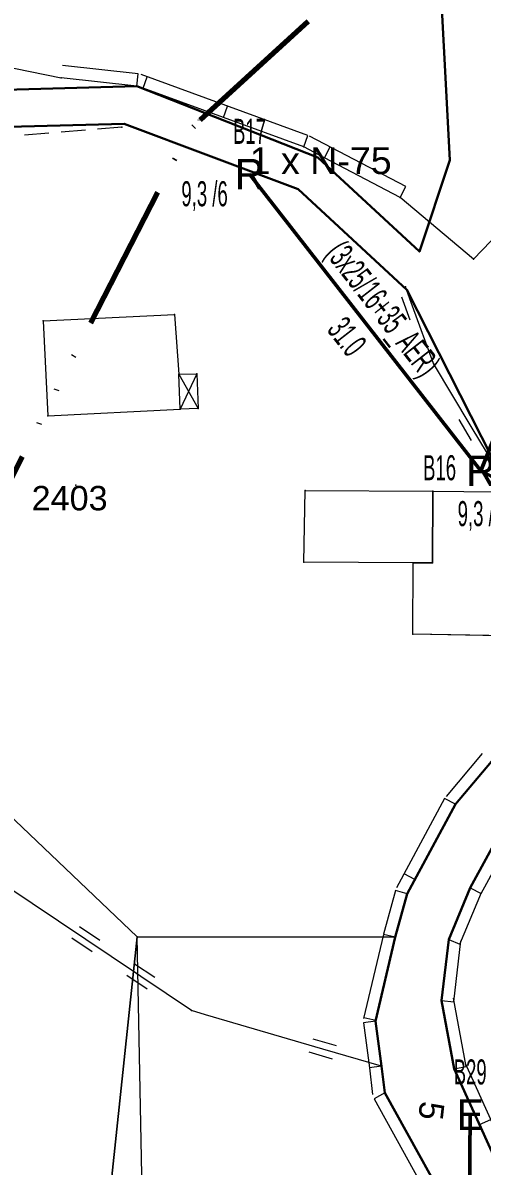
# Model space of a CAD drawing. Header units: millimetres. Extents: x 614452 to 616952, y 4151662 to 4153442.
# Drawn here: x 615471.6 to 615509.2, y 4152584.1 to 4152677.7 of the extents above; entities that cross this region are included whole.
import ezdxf
from ezdxf.enums import TextEntityAlignment as Align
from ezdxf.xclip import XClip

# ---------------------------------------------------------------- set-up
doc = ezdxf.new("R2010")
doc.units = ezdxf.units.MM
doc.header["$XCLIPFRAME"] = 2
doc.linetypes.add('ACAD_ISO14W100', pattern=[24, 12, -3, 0, -3, 0, -3, 0, -3])
for name, color, linetype, lineweight in [('02_ADA_ALN_YENI', 7, 'Continuous', 30), ('03_PARSEL_ALN_ESKI', 18, 'Continuous', 0), ('03_PARSEL_ALN_YENI', 171, 'Continuous', 0), ('03_PARSEL_NO_ESKI', 5, 'Continuous', 0), ('03_PARSEL_SNR_YENI', 5, 'Continuous', 0), ('04_YAPI_ALN_TSCLSIZ', 18, 'Continuous', 0), ('04_YAPI_SNR_TSCL', 232, 'Continuous', 0), ('04_YAPI_SNR_TSCLSZ', 77, 'Continuous', 0), ('06_DETAY_SNR_KROKI', 4, 'Continuous', 0), ('06_DETAY_SNR_PAFTA', 26, 'Continuous', 0), ('07_SNRTIP_GECERLI', 30, 'Continuous', 0), ('07_SNRTIP_SABIT', 18, 'Continuous', 0), ('DIREK_AG_MEVCUT', 120, 'Continuous', 25), ('DIREK_AG_YENI', 108, 'Continuous', 25), ('HAT_AG_HAVAI_MEVCUT', 126, 'Continuous', 50), ('HAT_AG_HAVAI_YENI', 3, 'Continuous', 50), ('NOKTA_DETAY_YENI', 171, 'Continuous', 0), ('NOKTA_PARSEL_ESKI', 6, 'Continuous', 0), ('NOKTA_PARSEL_YENI', 30, 'Continuous', 0), ('NOKTA_YAPI_TSCL', 232, 'Continuous', 0), ('NOKTA_YAPI_TSCLSIZ', 77, 'Continuous', 0), ('TRAFO_BOLGE_TUM', 254, 'ACAD_ISO14W100', 70), ('YENER_NOT', 4, 'Continuous', 0)]:
    doc.layers.add(name, color=color, linetype=linetype, lineweight=lineweight)
doc.layers.add('Unknown_Point_Feature', color=7, linetype='Continuous')
doc.styles.add('Direk', font='B_CAD')
doc.styles.get("Standard").update_dxf_attribs({"font": 'Arial'})

# ---------------------------------------------------------------- blocks, each defined once
blk = doc.blocks.new('fggg')
at = {"layer": '02_ADA_ALN_YENI', "color": 252}
blk.add_polyline3d([(615504.599, 4152703.739, 0), (615506.565, 4152666.463, 0), (615504.086, 4152658.972, 0), (615495.774, 4152666.681, 0), (615480.97, 4152672.521, 0), (615449.493, 4152671.627, 0), (615504.122, 4152712.785, 0), (615504.599, 4152703.739, 0)], close=True, dxfattribs=at)
for points in [[(615445.902, 4152580.078, 0), (615416.714, 4152626.53, 0), (615409.615, 4152637.828, 0), (615450.531, 4152668.654, 0), (615479.936, 4152669.425, 0), (615494.167, 4152664.08, 0), (615503.05, 4152655.841, 0), (615510.9, 4152640.368, 0), (615514.987, 4152635.883, 0), (615515.636, 4152634.442, 0), (615518.686, 4152630.494, 0), (615518.961, 4152628.112, 0), (615518.238, 4152624.506, 0), (615509.987, 4152617.249, 0), (615507.026, 4152613.746, 0), (615503.079, 4152606.421, 0), (615502.11, 4152602.86, 0), (615500.489, 4152595.984, 0), (615500.982, 4152592.301, 0), (615501.25, 4152590.126, 0), (615507.724, 4152578.449, 0)], [(615511.889, 4152581.155, 0), (615506.932, 4152592.108, 0), (615505.895, 4152597.688, 0), (615506.479, 4152602.686, 0), (615508.246, 4152606.914, 0), (615510.966, 4152611.9, 0), (615514.315, 4152616.119, 0), (615516.526, 4152617.567, 0), (615520.212, 4152620.231, 0), (615532.274, 4152621.514, 0), (615540.191, 4152623.446, 0), (615542.786, 4152617.971, 0), (615544.431, 4152610.07, 0), (615549.328, 4152601.756, 0), (615549.051, 4152594.453, 0), (615554.899, 4152581.624, 0)]]:
    blk.add_polyline3d(points, dxfattribs=at)
at = {"layer": '03_PARSEL_ALN_ESKI', "color": 252}
blk.add_point((615475.963, 4152639.856), dxfattribs=at)
at = {"layer": '03_PARSEL_ALN_YENI', "color": 252}
for points in [[(615504.599, 4152703.739, 0), (615506.565, 4152666.463, 0), (615504.086, 4152658.972, 0), (615495.774, 4152666.681, 0), (615480.97, 4152672.521, 0), (615449.493, 4152671.627, 0), (615504.122, 4152712.785, 0), (615504.599, 4152703.739, 0)], [(615480.981, 4152602.884, 0), (615462.174, 4152620.824, 0), (615438.305, 4152629.653, 0), (615416.714, 4152626.53, 0), (615409.615, 4152637.828, 0), (615450.531, 4152668.654, 0), (615479.936, 4152669.425, 0), (615494.167, 4152664.08, 0), (615503.05, 4152655.841, 0), (615510.9, 4152640.368, 0), (615514.987, 4152635.883, 0), (615515.636, 4152634.442, 0), (615518.686, 4152630.494, 0), (615518.961, 4152628.112, 0), (615518.238, 4152624.506, 0), (615509.987, 4152617.249, 0), (615507.026, 4152613.746, 0), (615503.079, 4152606.421, 0), (615502.11, 4152602.86, 0), (615480.981, 4152602.884, 0)], [(615449.488, 4152549.468, 0), (615445.902, 4152580.078, 0), (615416.714, 4152626.53, 0), (615438.305, 4152629.653, 0), (615462.174, 4152620.824, 0), (615480.981, 4152602.884, 0), (615478.202, 4152576.583, 0), (615477.434, 4152569.307, 0), (615477.327, 4152568.299, 0), (615490.952, 4152535.753, 0), (615449.488, 4152549.468, 0)], [(615501.25, 4152590.126, 0), (615507.724, 4152578.449, 0), (615507.474, 4152561.152, 0), (615508.633, 4152534.902, 0), (615490.952, 4152535.753, 0), (615477.327, 4152568.299, 0), (615477.434, 4152569.307, 0), (615478.202, 4152576.583, 0), (615480.981, 4152602.884, 0), (615502.11, 4152602.86, 0), (615500.489, 4152595.984, 0), (615500.982, 4152592.301, 0), (615501.25, 4152590.126, 0)]]:
    blk.add_polyline3d(points, close=True, dxfattribs=at)
blk.add_polyline3d([(615511.889, 4152581.155, 0), (615506.932, 4152592.108, 0), (615505.895, 4152597.688, 0), (615506.479, 4152602.686, 0), (615508.246, 4152606.914, 0), (615510.966, 4152611.9, 0), (615514.315, 4152616.119, 0), (615516.526, 4152617.567, 0), (615520.212, 4152620.231, 0), (615532.274, 4152621.514, 0), (615540.191, 4152623.446, 0), (615542.786, 4152617.971, 0), (615544.431, 4152610.07, 0), (615549.328, 4152601.756, 0), (615549.051, 4152594.453, 0), (615554.899, 4152581.624, 0)], dxfattribs=at)
at = {"layer": '03_PARSEL_SNR_YENI', "color": 252}
for p, q in [((615509.223, 4152617.895, 0.953), (615506.262, 4152614.392, 0.953)), ((615509.987, 4152617.249, 0.953), (615507.026, 4152613.746, 0.953)), ((615506.146, 4152614.22, 0.953), (615502.199, 4152606.895, 0.953)), ((615507.026, 4152613.746, 0.953), (615503.705, 4152607.584, 0.953)), ((615507.026, 4152613.746, 0.953), (615506.146, 4152614.22, 0.953)), ((615508.246, 4152606.914, 0.953), (615510.966, 4152611.9, 0.953)), ((615509.124, 4152606.435, 0.953), (615511.844, 4152611.421, 0.953)), ((615503.705, 4152607.584, 0.953), (615502.825, 4152608.058, 0.953)), ((615503.705, 4152607.584, 0.953), (615503.079, 4152606.421, 0.953)), ((615502.114, 4152606.684, 0.953), (615501.145, 4152603.123, 0.953)), ((615503.079, 4152606.421, 0.953), (615502.11, 4152602.86, 0.953)), ((615503.079, 4152606.421, 0.953), (615502.114, 4152606.684, 0.953)), ((615506.479, 4152602.686, 0.953), (615508.246, 4152606.914, 0.953)), ((615507.402, 4152602.3, 0.953), (615509.169, 4152606.528, 0.953)), ((615508.246, 4152606.914, 0.953), (615509.124, 4152606.435, 0.953)), ((615501.137, 4152603.089, 0.953), (615499.516, 4152596.213, 0.953)), ((615502.11, 4152602.86, 0.953), (615500.504, 4152596.047, 0.953)), ((615502.11, 4152602.86, 0.953), (615501.137, 4152603.089, 0.953)), ((615505.895, 4152597.688, 0.953), (615506.479, 4152602.686, 0.953)), ((615506.479, 4152602.686, 0.953), (615507.402, 4152602.3, 0.953)), ((615506.888, 4152597.572, 0.953), (615507.472, 4152602.57, 0.953)), ((615507.915, 4152592.291, 0.953), (615506.878, 4152597.871, 0.953)), ((615505.895, 4152597.688, 0.953), (615506.888, 4152597.572, 0.953)), ((615506.932, 4152592.108, 0.953), (615505.895, 4152597.688, 0.953)), ((615500.489, 4152595.984, 0.953), (615499.498, 4152595.851, 0.953)), ((615500.504, 4152596.047, 0.953), (615499.53, 4152596.276, 0.953)), ((615500.504, 4152596.047, 0.953), (615500.489, 4152595.984, 0.953)), ((615500.489, 4152595.984, 0.953), (615500.982, 4152592.301, 0.953)), ((615499.498, 4152595.851, 0.953), (615499.991, 4152592.168, 0.953)), ((615500.982, 4152592.301, 0.953), (615499.99, 4152592.179, 0.953)), ((615500.982, 4152592.301, 0.953), (615501.25, 4152590.126, 0.953)), ((615506.932, 4152592.108, 0.953), (615507.915, 4152592.291, 0.953)), ((615512.8, 4152581.567, 0.953), (615507.843, 4152592.52, 0.953)), ((615499.99, 4152592.179, 0.953), (615500.258, 4152590.004, 0.953)), ((615509.003, 4152587.532, 0.953), (615506.932, 4152592.108, 0.953)), ((615501.25, 4152590.126, 0.953), (615500.375, 4152589.641, 0.953)), ((615500.375, 4152589.641, 0.953), (615506.849, 4152577.964, 0.953)), ((615501.25, 4152590.126, 0.953), (615504.644, 4152584.004, 0.953)), ((615509.003, 4152587.532, 0.953), (615509.914, 4152587.945, 0.953)), ((615511.889, 4152581.155, 0.953), (615509.003, 4152587.532, 0.953))]:
    blk.add_line(p, q, dxfattribs=at)
for p in [(615507.026, 4152613.746, 662.828), (615507.026, 4152613.746, 662.828), (615503.079, 4152606.421, 660.038), (615503.079, 4152606.421, 660.038), (615508.246, 4152606.914, 660.359), (615508.246, 4152606.914, 660.359), (615502.11, 4152602.86, 659.434), (615502.11, 4152602.86, 659.434), (615506.479, 4152602.686, 659.776), (615506.479, 4152602.686, 659.776), (615505.895, 4152597.688, 658.915), (615505.895, 4152597.688, 658.915), (615500.489, 4152595.984, 658.691), (615500.489, 4152595.984, 658.691), (615500.982, 4152592.301, 658.728), (615500.982, 4152592.301, 658.728), (615506.932, 4152592.108, 658.442), (615506.932, 4152592.108, 658.442), (615501.25, 4152590.126, 658.57), (615501.25, 4152590.126, 658.57)]:
    blk.add_point(p, dxfattribs=at)
at = {"layer": '04_YAPI_ALN_TSCLSIZ', "color": 252}
blk.add_polyline3d([(615513.583, 4152627.473, 0), (615503.541, 4152627.664, 0), (615503.567, 4152633.514, 0), (615505.15, 4152633.507, 0), (615505.176, 4152639.369, 0), (615510.252, 4152639.323, 0), (615513.64, 4152636.096, 0), (615513.583, 4152627.473, 0)], close=True, dxfattribs=at)
at = {"layer": '04_YAPI_SNR_TSCL', "color": 252}
for p, q in [((615473.295, 4152653.3, 667.661), (615484.037, 4152653.829, 668.26)), ((615473.295, 4152653.3, 667.661), (615473.677, 4152645.535, 665.339)), ((615484.037, 4152653.829, 668.26), (615484.387, 4152648.943, 667.541)), ((615484.502, 4152646.068, 665.427), (615484.387, 4152648.943, 667.541)), ((615473.677, 4152645.535, 665.339), (615484.502, 4152646.068, 665.427)), ((615494.636, 4152633.554, 665.926), (615494.726, 4152639.416, 665.08)), ((615494.726, 4152639.416, 665.08), (615505.176, 4152639.369, 664.634)), ((615505.176, 4152639.369, 664.634), (615505.15, 4152633.507, 663.857)), ((615503.567, 4152633.514, 663.857), (615494.636, 4152633.554, 665.926)), ((615505.15, 4152633.507, 663.857), (615503.567, 4152633.514, 665.926))]:
    blk.add_line(p, q, dxfattribs=at)
at = {"layer": '04_YAPI_SNR_TSCLSZ', "color": 252}
for p, q in [((615484.387, 4152648.943, 667.541), (615485.863, 4152648.974, 666.014)), ((615484.387, 4152648.943, 667.541), (615485.977, 4152646.127, 665.992)), ((615485.863, 4152648.974, 666.014), (615484.502, 4152646.068, 665.427)), ((615485.863, 4152648.974, 666.014), (615485.977, 4152646.127, 665.992)), ((615485.977, 4152646.127, 665.992), (615484.502, 4152646.068, 665.427)), ((615505.176, 4152639.369, 664.634), (615510.252, 4152639.323, 664.327)), ((615503.541, 4152627.664, 665.501), (615503.567, 4152633.514, 664.169)), ((615513.583, 4152627.473, 663.88), (615503.541, 4152627.664, 665.501))]:
    blk.add_line(p, q, dxfattribs=at)
at = {"layer": '06_DETAY_SNR_KROKI', "color": 252}
for p, q in [((615469.685, 4152674.213, 0.953), (615474.763, 4152673.202, 0.953)), ((615481.079, 4152673.515, 0.953), (615474.872, 4152674.196, 0.953)), ((615480.97, 4152672.521, 0.953), (615474.763, 4152673.202, 0.953)), ((615480.97, 4152672.521, 0.953), (615481.079, 4152673.515, 0.953)), ((615494.963, 4152668.477, 0.953), (615481.313, 4152673.46, 0.953)), ((615481.469, 4152672.339, 0.953), (615481.812, 4152673.278, 0.953)), ((615522.708, 4152673.165, 669.049), (615508.508, 4152658.363, 669.808)), ((615481.469, 4152672.339, 0.953), (615480.97, 4152672.521, 0.953)), ((615488.044, 4152669.938, 0.953), (615481.469, 4152672.339, 0.953)), ((615488.044, 4152669.938, 0.953), (615488.387, 4152670.878, 0.953)), ((615494.62, 4152667.538, 0.953), (615488.044, 4152669.938, 0.953)), ((615494.62, 4152667.538, 0.953), (615494.963, 4152668.477, 0.953)), ((615502.971, 4152664.296, 0.953), (615495.084, 4152668.424, 0.953)), ((615496.305, 4152666.656, 0.953), (615494.62, 4152667.538, 0.953)), ((615496.305, 4152666.656, 0.953), (615496.769, 4152667.542, 0.953)), ((615502.507, 4152663.41, 0.953), (615496.305, 4152666.656, 0.953)), ((615502.507, 4152663.41, 0.953), (615502.971, 4152664.296, 0.953)), ((615508.508, 4152658.363, 669.049), (615502.507, 4152663.41, 669.808)), ((615503.524, 4152654.504, 0.953), (615502.951, 4152656.087, 0.953)), ((615503.336, 4152653.372, 0.953), (615502.655, 4152655.253, 0.953)), ((615505.227, 4152649.803, 0.953), (615503.524, 4152654.504, 0.953)), ((615508.324, 4152644.653, 0.953), (615505.227, 4152649.803, 0.953)), ((615508.357, 4152643.506, 0.953), (615507.326, 4152645.22, 0.953)), ((615510.9, 4152640.368, 0.953), (615508.324, 4152644.653, 0.953)), ((615476.784, 4152602.686, 0.953), (615470.173, 4152607.134, 0.953)), ((615477.928, 4152602.594, 0.953), (615476.268, 4152603.711, 0.953)), ((615477.3, 4152601.661, 0.953), (615475.64, 4152602.778, 0.953)), ((615480.932, 4152599.895, 0.953), (615476.784, 4152602.686, 0.953)), ((615482.441, 4152599.558, 0.953), (615480.782, 4152600.674, 0.953)), ((615481.813, 4152598.624, 0.953), (615480.154, 4152599.741, 0.953)), ((615481.298, 4152599.649, 0.953), (615480.932, 4152599.895, 0.953)), ((615485.446, 4152596.858, 0.953), (615481.298, 4152599.649, 0.953)), ((615486.588, 4152596.523, 0.953), (615485.446, 4152596.858, 0.953)), ((615496.184, 4152593.708, 0.953), (615486.588, 4152596.523, 0.953)), ((615497.302, 4152593.967, 0.953), (615495.383, 4152594.529, 0.953)), ((615496.985, 4152592.887, 0.953), (615495.066, 4152593.45, 0.953)), ((615500.982, 4152592.301, 0.953), (615496.184, 4152593.708, 0.953))]:
    blk.add_line(p, q, dxfattribs=at)
for p in [(615474.763, 4152673.202, 674.761), (615474.763, 4152673.202, 674.761), (615480.97, 4152672.521, 673.837), (615480.97, 4152672.521, 673.837), (615494.62, 4152667.538, 671.806), (615494.62, 4152667.538, 671.806), (615502.507, 4152663.41, 669.808), (615502.951, 4152656.087, 669.831), (615505.227, 4152649.803, 667.418), (615505.227, 4152649.803, 667.418), (615480.932, 4152599.895, 660.41), (615480.932, 4152599.895, 664.82), (615485.446, 4152596.858, 660.41), (615485.446, 4152596.858, 660.41), (615500.982, 4152592.301, 658.728)]:
    blk.add_point(p, dxfattribs=at)
at = {"layer": '06_DETAY_SNR_PAFTA', "color": 252}
for p, q in [((615476.756, 4152668.91, 0.953), (615474.763, 4152668.742, 0.953)), ((615479.745, 4152669.161, 0.953), (615477.752, 4152668.994, 0.953)), ((615473.766, 4152668.659, 0.953), (615471.773, 4152668.491, 0.953))]:
    blk.add_line(p, q, dxfattribs=at)
blk.add_point((615479.745, 4152669.161, 673.926), dxfattribs=at)
at = {"layer": '07_SNRTIP_GECERLI', "color": 252}
for points in [[(615504.599, 4152703.739, 0), (615506.565, 4152666.463, 0)], [(615504.086, 4152658.972, 0), (615495.774, 4152666.681, 0), (615480.97, 4152672.521, 673.837), (615449.493, 4152671.627, 673.837)], [(615450.531, 4152668.654, 0), (615479.936, 4152669.425, 673.926)], [(615510.9, 4152640.368, 665.559), (615503.05, 4152655.841, 669.831), (615494.167, 4152664.08, 671.706), (615479.936, 4152669.425, 673.926)], [(615506.565, 4152666.463, 0), (615504.086, 4152658.972, 0)], [(615480.981, 4152602.884, 0), (615462.174, 4152620.824, 0), (615438.305, 4152629.653, 0), (615416.714, 4152626.53, 0)], [(615490.952, 4152535.753, 665.332), (615477.327, 4152568.299, 0), (615477.434, 4152569.307, 0), (615478.202, 4152576.583, 0), (615480.981, 4152602.884, 0)], [(615480.981, 4152602.884, 0), (615502.11, 4152602.86, 0)]]:
    blk.add_polyline3d(points, dxfattribs=at)
at = {"layer": '07_SNRTIP_SABIT', "color": 252}
for points in [[(615502.11, 4152602.86, 659.434), (615503.079, 4152606.421, 660.038), (615507.026, 4152613.746, 662.828), (615509.987, 4152617.249, 661.956), (615518.238, 4152624.506, 662.488)], [(615516.526, 4152617.567, 660.904), (615514.315, 4152616.119, 660.455), (615510.966, 4152611.9, 661.496), (615508.246, 4152606.914, 660.359), (615506.479, 4152602.686, 659.776), (615505.895, 4152597.688, 658.915), (615506.932, 4152592.108, 658.442), (615511.889, 4152581.155, 657.974), (615512.421, 4152576.765, 657.895), (615512.588, 4152567.119, 657.895), (615512.755, 4152557.473, 657.895)], [(615502.11, 4152602.86, 659.434), (615500.489, 4152595.984, 658.691), (615500.982, 4152592.301, 658.728), (615501.25, 4152590.126, 658.57), (615507.724, 4152578.449, 657.882), (615507.474, 4152561.152, 657.228), (615508.633, 4152534.902, 655.31)]]:
    blk.add_polyline3d(points, dxfattribs=at)
at = {"layer": 'NOKTA_DETAY_YENI', "color": 252}
for p in [(615474.763, 4152673.202, 674.761), (615479.745, 4152669.161), (615494.62, 4152667.538, 671.806), (615502.507, 4152663.41, 669.808), (615508.508, 4152658.363, 668.101), (615502.951, 4152656.087), (615505.227, 4152649.803, 667.418), (615480.932, 4152599.895), (615485.446, 4152596.858, 660.41)]:
    blk.add_point(p, dxfattribs=at)
at = {"layer": 'NOKTA_PARSEL_ESKI', "color": 252}
for p in [(615480.97, 4152672.521, 673.837), (615479.936, 4152669.425, 673.926), (615495.774, 4152666.681), (615506.565, 4152666.463), (615494.167, 4152664.08, 671.706), (615504.086, 4152658.972), (615503.05, 4152655.841, 669.831)]:
    blk.add_point(p, dxfattribs=at)
at = {"layer": 'NOKTA_PARSEL_YENI', "color": 252}
for p in [(615507.026, 4152613.746, 662.828), (615503.079, 4152606.421, 660.038), (615508.246, 4152606.914, 660.359), (615480.981, 4152602.884), (615502.11, 4152602.86, 659.434), (615506.479, 4152602.686, 659.776), (615505.895, 4152597.688, 658.915), (615500.489, 4152595.984, 658.691), (615500.982, 4152592.301, 658.728), (615506.932, 4152592.108, 658.442), (615501.25, 4152590.126, 658.57)]:
    blk.add_point(p, dxfattribs=at)
at = {"layer": 'NOKTA_YAPI_TSCL', "color": 252}
for p in [(615473.295, 4152653.3, 667.661), (615484.037, 4152653.829, 668.26), (615484.387, 4152648.943, 667.541), (615473.677, 4152645.535), (615484.502, 4152646.068), (615494.726, 4152639.416, 665.08), (615505.176, 4152639.369, 664.634), (615494.636, 4152633.554, 665.926), (615503.567, 4152633.514), (615505.15, 4152633.507)]:
    blk.add_point(p, dxfattribs=at)
at = {"layer": 'NOKTA_YAPI_TSCLSIZ', "color": 252}
for p in [(615485.863, 4152648.974, 666.014), (615485.977, 4152646.127, 665.992), (615503.541, 4152627.664, 665.501)]:
    blk.add_point(p, dxfattribs=at)
at = {"layer": 'YENER_NOT', "color": 252}
blk.add_line((615481.603, 4152572.326, 664.122), (615480.981, 4152602.884, 660.916), dxfattribs=at)
at = {"layer": '03_PARSEL_NO_ESKI', "color": 252}
blk.add_text('2403', height=2, dxfattribs=at).set_placement((615472.357, 4152637.795))

msp = doc.modelspace()

# ---------------------------------------------------------------- linework, layer by layer
at = {"layer": 'HAT_AG_HAVAI_MEVCUT'}
for p, q in [((615509.11, 4152641.03), (615525.2, 4152681.37)), ((615490.18, 4152665.31), (615509.11, 4152641.03)), ((615509.11, 4152641.03), (615547.709, 4152620.581))]:
    msp.add_line(p, q, dxfattribs=at)
at = {"layer": 'HAT_AG_HAVAI_YENI'}
msp.add_line((615507.999, 4152557.15), (615508.236, 4152588.341), dxfattribs=at)
at = {"layer": 'TRAFO_BOLGE_TUM', "flags": 128}
msp.add_lwpolyline([(615486.148, 4152669.731), (615486.137, 4152669.743), (616077.967, 4153209.433), (616078.153, 4153209.596), (616079.01, 4153210.196), (616079.067, 4153210.223), (616079.064, 4153210.227), (616244.064, 4153303.217), (616244.958, 4153303.628), (616245.968, 4153303.899), (616247.01, 4153303.99), (616248.052, 4153303.899), (616248.327, 4153303.825), (616248.331, 4153303.843), (616279.311, 4153296.853), (616280.042, 4153296.638), (616280.99, 4153296.196), (616281.847, 4153295.596), (616282.586, 4153294.857), (616283.186, 4153294), (616283.628, 4153293.052), (616283.899, 4153292.042), (616283.99, 4153291), (616283.899, 4153289.958), (616283.628, 4153288.948), (616283.191, 4153288.01), (616283.192, 4153288.01), (615803.485, 4152453.533), (615803.48, 4152453.524), (615803.311, 4152453.283), (615803.326, 4152453.273), (615607.274, 4152149.141), (615606.827, 4152148.535), (615606.088, 4152147.796), (615605.231, 4152147.196), (615604.283, 4152146.754), (615603.273, 4152146.483), (615602.573, 4152146.422), (615602.574, 4152146.402), (615216.37, 4152124.258), (615216.027, 4152124.248), (615214.985, 4152124.339), (615213.975, 4152124.61), (615213.027, 4152125.052), (615212.17, 4152125.652), (615211.431, 4152126.391), (615210.831, 4152127.248), (615210.389, 4152128.196), (615210.118, 4152129.206), (615210.027, 4152130.248), (615210.118, 4152131.29), (615210.389, 4152132.3), (615210.704, 4152132.975), (615210.687, 4152132.984), (615484.84, 4152668.046), (615484.984, 4152668.31), (615485.584, 4152669.167), (615486.148, 4152669.731), (615486.148, 4152669.731)], dxfattribs=at)

# ---------------------------------------------------------------- block references
ref = msp.add_blockref('fggg', (0, 0))
XClip(ref).set_block_clipping_path([(615240.7433106549, 4153442.5), (615240.7433106545, 4152542.5), (614452.5, 4152542.5), (614452.5, 4151662.5), (616764.340303037, 4151662.5), (616764.340303037, 4152542.5), (616327.5, 4152542.5), (616327.5, 4153442.5)])

# ---------------------------------------------------------------- texts
at = {"layer": 'DIREK_AG_MEVCUT', "width": 0.53}
for s, p in [('B17', (615490.18, 4152668.81)), ('9,3 /6', (615486.505, 4152663.705)), ('B16', (615505.733, 4152641.286)), ('9,3 /6', (615509.11, 4152637.53))]:
    msp.add_text(s, height=2.05, dxfattribs=at).set_placement(p, align=Align.MIDDLE_CENTER)
at = {"layer": 'DIREK_AG_MEVCUT', "style": 'Direk'}
for p in [(615490.18, 4152665.31), (615509.11, 4152641.03)]:
    msp.add_text('R', height=2.5, dxfattribs=at).set_placement(p, align=Align.MIDDLE_CENTER)
at = {"layer": 'DIREK_AG_YENI', "width": 0.53}
msp.add_text('B29', height=2.05, dxfattribs=at).set_placement((615508.236, 4152591.841), align=Align.MIDDLE_CENTER)
at = {"layer": 'DIREK_AG_YENI', "style": 'Direk'}
msp.add_text('E', height=2.5, dxfattribs=at).set_placement((615508.236, 4152588.341), align=Align.MIDDLE_CENTER)
at = {"layer": 'DIREK_AG_YENI', "color": 32, "style": 'Direk'}
msp.add_text('5', height=2, rotation=623.5224, dxfattribs=at).set_placement((615505.07, 4152588.659), align=Align.MIDDLE_CENTER)
at = {"layer": 'HAT_AG_HAVAI_MEVCUT', "lineweight": 30, "width": 0.53}
msp.add_text('(3x25/16+35_AER)', height=2.05, rotation=307.94191, dxfattribs=at).set_placement((615500.315, 4152653.693, 307754.555), align=Align.CENTER)
msp.add_text('31.0', height=2.05, rotation=307.94191, dxfattribs=at).set_placement((615498.975, 4152652.647, 307754.555), align=Align.TOP_CENTER)
at = {"layer": 'Unknown_Point_Feature', "color": 0}
msp.add_text('1 x N-75', height=2.2, dxfattribs=at).set_placement((615490.196, 4152665.311))

doc.saveas('drawing.dxf')
